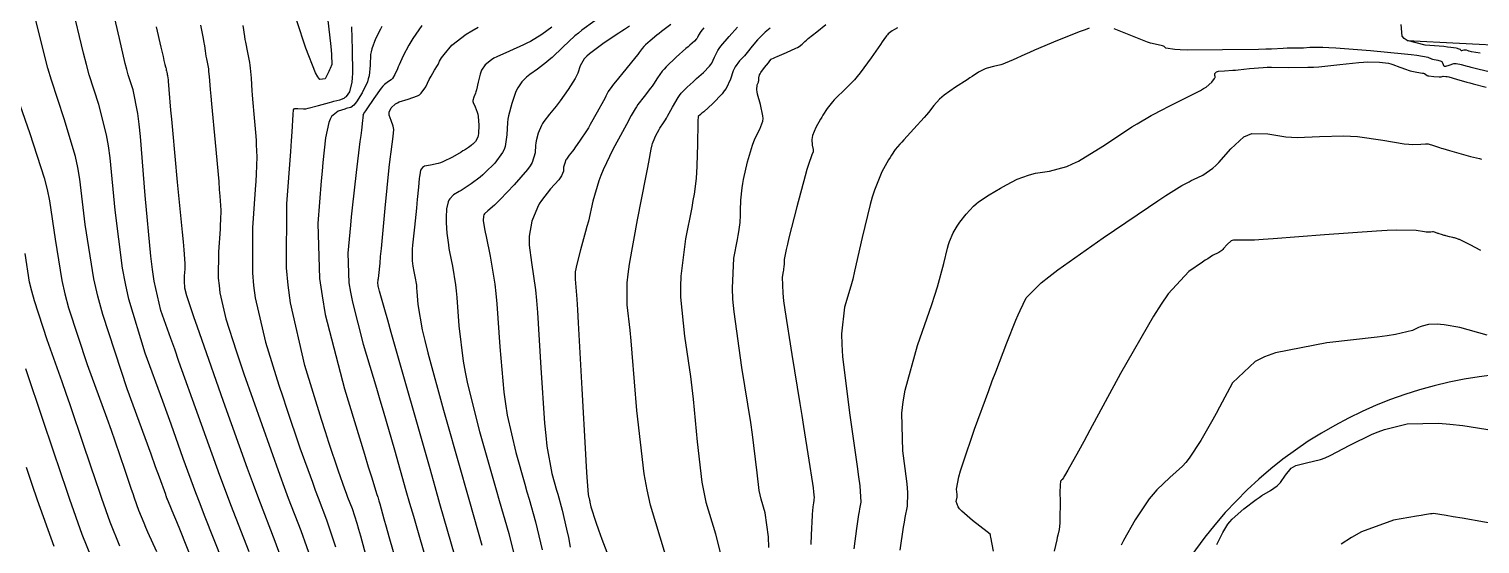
# Model space of a CAD drawing. Header units: metres. Extents: x 837475 to 838479, y 1189012 to 1191015.
# Drawn here: x 837626.7 to 837764.1, y 1190115.5 to 1190164.3 of the extents above; entities that cross this region are included whole.
import ezdxf

# ---------------------------------------------------------------- set-up
doc = ezdxf.new("R2010")
doc.units = ezdxf.units.M
doc.header["$LTSCALE"] = 0.3
for name, color, linetype in [('COTAS 10', 1, 'Continuous'), ('COTAS INT', 252, 'Continuous'), ('DRENAJE', 5, 'Continuous'), ('VIA2', 121, 'Continuous')]:
    doc.layers.add(name, color=color, linetype=linetype)

msp = doc.modelspace()

# ---------------------------------------------------------------- linework, layer by layer
at = {"layer": 'COTAS 10'}
for points in [[(837645.06, 1190113.78), (837643.29, 1190118.25), (837642.87, 1190119.35), (837642.47, 1190120.39), (837641.28, 1190123.63), (837640.12, 1190126.89), (837639.74, 1190127.94), (837639.33, 1190129.06), (837637.67, 1190133.63), (837636.13, 1190138.74), (837635.8, 1190140.2), (837635.51, 1190141.67), (837634.83, 1190147.16), (837634.35, 1190152.11), (837634.19, 1190153.24), (837634.01, 1190154.28), (837633.27, 1190157.16), (837632.37, 1190159.96), (837632.1, 1190160.95), (837631.82, 1190162.01), (837630.73, 1190166.62)], [(837658.87, 1190113.35), (837658.09, 1190116.29), (837657.91, 1190116.92), (837657.74, 1190117.48), (837657.29, 1190118.87), (837656.87, 1190119.96), (837656.73, 1190120.33), (837656.58, 1190120.73), (837655.97, 1190122.45), (837655.07, 1190125.15), (837654.74, 1190126.18), (837654.38, 1190127.32), (837652.8, 1190132.45), (837651.44, 1190138.39), (837651.22, 1190140.05), (837651.06, 1190141.71), (837651.08, 1190147.74), (837651.46, 1190152.72), (837651.53, 1190153.73), (837651.58, 1190154.56), (837651.67, 1190156.22), (837651.73, 1190156.66), (837651.78, 1190156.74), (837651.83, 1190156.79), (837652.14, 1190156.79), (837652.67, 1190156.74), (837652.87, 1190156.76), (837653.09, 1190156.8), (837654.09, 1190157.06), (837655.11, 1190157.36), (837655.34, 1190157.42), (837655.55, 1190157.48), (837656.11, 1190157.61), (837656.52, 1190157.77), (837656.62, 1190157.84), (837656.72, 1190157.93), (837657.05, 1190158.35), (837657.27, 1190159.27), (837657.3, 1190159.67), (837657.32, 1190160.14), (837657.3, 1190162.36), (837657.24, 1190164.51)], [(837680.25, 1190165.08), (837679.03, 1190164.19), (837678.7, 1190163.93), (837678.37, 1190163.66), (837677.24, 1190162.6), (837676.2, 1190161.61), (837675.93, 1190161.38), (837675.67, 1190161.16), (837674.82, 1190160.51), (837674.11, 1190160), (837673.94, 1190159.87), (837673.79, 1190159.74), (837673.33, 1190159.3), (837672.96, 1190158.73), (837672.85, 1190158.52), (837672.75, 1190158.29), (837672.38, 1190157.27), (837672.08, 1190156.1), (837672.03, 1190155.78), (837671.98, 1190155.46), (837671.93, 1190154.3), (837671.77, 1190153.18), (837671.66, 1190152.89), (837671.52, 1190152.6), (837670.79, 1190151.6), (837669.88, 1190150.71), (837669.64, 1190150.5), (837669.39, 1190150.29), (837668.54, 1190149.65), (837667.77, 1190149.15), (837667.59, 1190149.03), (837667.41, 1190148.92), (837666.88, 1190148.6), (837666.51, 1190148.24), (837666.43, 1190148.11), (837666.36, 1190147.96), (837666.2, 1190147.28), (837666.16, 1190146.45), (837666.16, 1190146.21), (837666.17, 1190145.95), (837666.24, 1190144.98), (837666.39, 1190143.88), (837666.44, 1190143.54), (837666.5, 1190143.2), (837666.78, 1190141.84), (837667.06, 1190140.1), (837667.13, 1190139.51), (837667.19, 1190138.88), (837667.38, 1190136.21), (837667.78, 1190132.87), (837667.97, 1190131.82), (837668.2, 1190130.7), (837669.34, 1190126.21), (837670.61, 1190121.77), (837670.91, 1190120.69), (837671.2, 1190119.67), (837672.1, 1190116.54), (837672.91, 1190113.36)], [(837696.87, 1190164.39), (837696.39, 1190164.01), (837695.93, 1190163.55), (837695.79, 1190163.41), (837695.66, 1190163.27), (837695.17, 1190162.68), (837694.68, 1190162.09), (837694.55, 1190161.93), (837694.42, 1190161.78), (837693.96, 1190161.28), (837693.56, 1190160.73), (837693.46, 1190160.55), (837693.37, 1190160.35), (837693.09, 1190159.57), (837692.69, 1190158.69), (837692.52, 1190158.44), (837692.33, 1190158.18), (837691.43, 1190157.25), (837690.57, 1190156.48), (837690.4, 1190156.33), (837690.27, 1190156.21), (837690.05, 1190156.01), (837690.04, 1190156), (837690.04, 1190155.99), (837690.04, 1190155.99), (837690.03, 1190155.98), (837690.02, 1190155.62), (837690.02, 1190155.4), (837690.01, 1190155.13), (837689.98, 1190153.7), (837689.94, 1190152.08), (837689.92, 1190151.68), (837689.91, 1190151.31), (837689.84, 1190150.15), (837689.65, 1190148.66), (837689.55, 1190148.08), (837689.44, 1190147.42), (837688.85, 1190144.43), (837688.41, 1190140.91), (837688.38, 1190139.92), (837688.38, 1190138.91), (837688.75, 1190135.23), (837689.31, 1190131.42), (837689.44, 1190130.34), (837689.57, 1190129.25), (837689.94, 1190125.23), (837690.39, 1190121.4), (837690.57, 1190120.44), (837690.77, 1190119.51), (837691.67, 1190116.51), (837692.48, 1190113.31)], [(837718.03, 1190114.86), (837717.76, 1190116.2), (837717.73, 1190116.33), (837717.72, 1190116.35), (837717.72, 1190116.38), (837717.72, 1190116.42), (837717.72, 1190116.44), (837717.71, 1190116.45), (837717.69, 1190116.48), (837717.42, 1190116.69), (837716.01, 1190117.78), (837715, 1190118.66), (837714.81, 1190118.87), (837714.67, 1190119.05), (837714.49, 1190119.57), (837714.56, 1190119.99), (837714.56, 1190120.11), (837714.56, 1190120.24), (837714.52, 1190120.73), (837714.73, 1190121.92), (837714.9, 1190122.48), (837715.1, 1190123.15), (837716.23, 1190126.43), (837717.56, 1190130.08), (837717.9, 1190130.99), (837718.22, 1190131.85), (837719.27, 1190134.59), (837720.14, 1190136.74), (837720.35, 1190137.23), (837720.54, 1190137.67), (837721.11, 1190138.86), (837722.52, 1190140.27), (837723.24, 1190140.85), (837724.1, 1190141.5), (837728.39, 1190144.53), (837732.71, 1190147.45), (837733.59, 1190148.04), (837734.33, 1190148.53), (837735.85, 1190149.49), (837736.54, 1190149.84), (837736.74, 1190149.95), (837736.96, 1190150.06), (837737.83, 1190150.48), (837738.8, 1190151.13), (837739.08, 1190151.39), (837739.37, 1190151.67), (837740.49, 1190152.96), (837741.73, 1190154.09), (837742.1, 1190154.27), (837742.49, 1190154.4), (837743.99, 1190154.38), (837745.71, 1190154.1), (837746.23, 1190154.07), (837746.77, 1190154.05), (837748.9, 1190154.12), (837751.19, 1190154.19), (837751.84, 1190154.16), (837752.49, 1190154.12), (837754.89, 1190153.79), (837756.92, 1190153.45), (837757.34, 1190153.4), (837757.7, 1190153.37), (837758.5, 1190153.39), (837758.92, 1190153.45), (837759.05, 1190153.45), (837759.18, 1190153.43), (837759.7, 1190153.29), (837760.26, 1190153.08), (837760.42, 1190153.03), (837760.58, 1190152.98), (837761.19, 1190152.79), (837761.87, 1190152.6), (837762.08, 1190152.54), (837762.31, 1190152.48), (837763.19, 1190152.25), (837764.03, 1190152.04), (837764.23, 1190151.99)], [(837626.38, 1190122.81), (837626.93, 1190121.22), (837627.44, 1190119.74), (837629, 1190115.35)]]:
    msp.add_lwpolyline(points, dxfattribs=at)
at = {"layer": 'COTAS INT'}
for points in [[(837642.76, 1190112.4), (837641, 1190116.78), (837640.66, 1190117.63), (837640.38, 1190118.32), (837639.89, 1190119.53), (837639.81, 1190119.7), (837639.79, 1190119.74), (837639.78, 1190119.78), (837639.73, 1190119.89), (837639.69, 1190119.99), (837639.68, 1190120.03), (837639.67, 1190120.07), (837639.61, 1190120.23), (837639.02, 1190121.88), (837638.66, 1190122.85), (837638.23, 1190124.04), (837635.97, 1190130.23), (837633.66, 1190137.27), (837633.19, 1190139), (837632.8, 1190140.64), (837631.99, 1190145.79), (837631.49, 1190150.08), (837631.29, 1190151.18), (837631.06, 1190152.25), (837630, 1190155.79), (837628.79, 1190159.46), (837628.45, 1190160.61), (837628.12, 1190161.82), (837626.94, 1190166.67)], [(837647.51, 1190114.8), (837645.78, 1190119.25), (837645.27, 1190120.61), (837644.74, 1190122.04), (837642.71, 1190127.66), (837640.87, 1190132.84), (837640.46, 1190133.99), (837640.1, 1190135.01), (837639.15, 1190137.66), (837638.51, 1190140.44), (837638.35, 1190141.55), (837638.2, 1190142.8), (837637.68, 1190148.54), (837637.21, 1190154.14), (837637.09, 1190155.3), (837636.96, 1190156.3), (837636.53, 1190158.54), (837636.07, 1190159.98), (837635.93, 1190160.49), (837635.78, 1190161.04), (837635.22, 1190163.41), (837634.67, 1190165.85)], [(837654.87, 1190165.93), (837655.22, 1190162.94), (837655.28, 1190162.35), (837655.32, 1190161.86), (837655.34, 1190160.94), (837655.19, 1190160.58), (837655.13, 1190160.44), (837655.06, 1190160.28), (837654.72, 1190159.58), (837654.2, 1190159.53), (837654.01, 1190159.78), (837653.8, 1190160.16), (837652.89, 1190162.5), (837652.03, 1190165.07)], [(837638.72, 1190164.53), (837639.15, 1190162.59), (837639.36, 1190161.7), (837639.4, 1190161.51), (837639.44, 1190161.34), (837639.54, 1190160.95), (837639.58, 1190160.74), (837639.6, 1190160.69), (837639.61, 1190160.65), (837639.64, 1190160.53), (837639.66, 1190160.43), (837639.67, 1190160.39), (837639.68, 1190160.36), (837639.71, 1190160.21), (837639.74, 1190160.06), (837639.75, 1190160.03), (837639.76, 1190160), (837639.79, 1190159.91), (837639.82, 1190159.66), (837639.83, 1190159.53), (837639.85, 1190159.37), (837639.91, 1190158.57), (837640.08, 1190156.63), (837640.16, 1190155.76), (837640.25, 1190154.74), (837640.71, 1190149.82), (837641.16, 1190145.07), (837641.25, 1190144.15), (837641.32, 1190143.4), (837641.43, 1190142.11), (837641.42, 1190141.83), (837641.42, 1190141.72), (837641.41, 1190141.58), (837641.36, 1190140.95), (837641.36, 1190140.21), (837641.38, 1190140.01), (837641.4, 1190139.8), (837641.57, 1190139.07), (837642.24, 1190137.1), (837642.59, 1190136.11), (837643, 1190134.93), (837645.06, 1190129.07), (837647.34, 1190122.72), (837647.89, 1190121.22), (837648.4, 1190119.84), (837649.95, 1190115.81), (837651.24, 1190112.29)], [(837642.91, 1190164.68), (837643.16, 1190163.41), (837643.23, 1190162.99), (837643.25, 1190162.86), (837643.27, 1190162.73), (837643.34, 1190162.24), (837643.41, 1190161.74), (837643.43, 1190161.61), (837643.46, 1190161.47), (837643.56, 1190161), (837643.65, 1190160.55), (837643.67, 1190160.42), (837643.68, 1190160.29), (837643.72, 1190159.82), (837643.82, 1190158.58), (837643.87, 1190157.96), (837643.94, 1190157.22), (837644.28, 1190153.55), (837644.63, 1190149.87), (837644.69, 1190149.11), (837644.74, 1190148.48), (837644.84, 1190147.15), (837644.81, 1190146.2), (837644.78, 1190145.8), (837644.76, 1190145.35), (837644.6, 1190143.21), (837644.59, 1190140.71), (837644.66, 1190140.02), (837644.75, 1190139.33), (837645.31, 1190136.86), (837646.29, 1190133.84), (837646.64, 1190132.8), (837647.02, 1190131.67), (837648.7, 1190126.86), (837650.42, 1190122.06), (837650.84, 1190120.93), (837651.22, 1190119.88), (837652.4, 1190116.83), (837653.47, 1190113.79)], [(837646.91, 1190164.64), (837647.06, 1190163.6), (837647.11, 1190163.32), (837647.16, 1190163.05), (837647.36, 1190162.08), (837647.55, 1190161.13), (837647.58, 1190160.87), (837647.62, 1190160.6), (837647.69, 1190159.64), (837647.76, 1190158.47), (837647.79, 1190158.08), (837647.83, 1190157.67), (837647.98, 1190155.91), (837648.14, 1190154.15), (837648.17, 1190153.74), (837648.19, 1190153.35), (837648.24, 1190152.19), (837648.19, 1190150.57), (837648.15, 1190149.89), (837648.1, 1190149.11), (837647.84, 1190145.47), (837647.83, 1190141.21), (837647.94, 1190140.03), (837648.09, 1190138.86), (837649.05, 1190134.66), (837650.33, 1190130.58), (837650.69, 1190129.49), (837651.04, 1190128.41), (837652.33, 1190124.66), (837653.5, 1190121.4), (837653.78, 1190120.63), (837654.05, 1190119.92), (837654.84, 1190117.85), (837655.69, 1190115.29)], [(837660.08, 1190164.54), (837659.94, 1190164.29), (837659.47, 1190163.38), (837659.13, 1190162.43), (837659.07, 1190162.16), (837659.02, 1190161.9), (837658.97, 1190160.9), (837658.88, 1190159.88), (837658.8, 1190159.6), (837658.71, 1190159.31), (837658.21, 1190158.27), (837657.67, 1190157.41), (837657.54, 1190157.25), (837657.44, 1190157.11), (837657.15, 1190156.88), (837656.84, 1190156.8), (837656.71, 1190156.77), (837656.58, 1190156.73), (837655.95, 1190156.54), (837655.32, 1190156.01), (837655.18, 1190155.76), (837655.05, 1190155.47), (837654.74, 1190154), (837654.49, 1190151.68), (837654.42, 1190150.84), (837654.33, 1190149.92), (837654.01, 1190145.88), (837654.18, 1190140.68), (837654.42, 1190139.03), (837654.73, 1190137.29), (837656.54, 1190130.24), (837658.43, 1190124.06), (837658.79, 1190122.86), (837659.09, 1190121.89), (837659.6, 1190120.24), (837659.66, 1190120.07), (837659.68, 1190120.03), (837659.69, 1190120), (837659.73, 1190119.89), (837659.78, 1190119.75), (837659.81, 1190119.63), (837659.89, 1190119.34), (837660.28, 1190117.94), (837660.5, 1190117.18), (837660.76, 1190116.25), (837662.11, 1190111.56)], [(837663.88, 1190164.64), (837663.02, 1190163.4), (837662.82, 1190163.08), (837662.64, 1190162.77), (837662.11, 1190161.76), (837661.72, 1190160.93), (837661.63, 1190160.73), (837661.55, 1190160.55), (837661.31, 1190160), (837661.1, 1190159.63), (837661.04, 1190159.55), (837660.97, 1190159.49), (837660.71, 1190159.35), (837660.33, 1190159.07), (837660.19, 1190158.91), (837660.03, 1190158.72), (837659.31, 1190157.74), (837658.65, 1190156.76), (837658.53, 1190156.57), (837658.43, 1190156.42), (837658.28, 1190156.16), (837658.3, 1190156.12), (837658.3, 1190156.1), (837658.3, 1190156.06), (837658.28, 1190155.98), (837658.28, 1190155.94), (837658.27, 1190155.89), (837658.25, 1190155.65), (837658.14, 1190154.72), (837658.08, 1190154.24), (837658.01, 1190153.65), (837657.66, 1190150.72), (837657.27, 1190147.37), (837657.18, 1190146.53), (837657.1, 1190145.72), (837656.86, 1190143.08), (837656.97, 1190140.29), (837657.11, 1190139.39), (837657.29, 1190138.43), (837658.31, 1190134.47), (837659.57, 1190130.3), (837659.9, 1190129.21), (837660.21, 1190128.14), (837661.27, 1190124.47), (837662.37, 1190120.61), (837662.71, 1190119.42), (837663.07, 1190118.18), (837664.49, 1190113.22)], [(837667.02, 1190114.33), (837665.58, 1190119.36), (837665.13, 1190120.96), (837664.65, 1190122.65), (837660.97, 1190135.56), (837660.64, 1190136.75), (837660.36, 1190137.73), (837659.85, 1190139.5), (837659.75, 1190139.86), (837659.74, 1190139.94), (837659.73, 1190140.03), (837659.71, 1190140.28), (837659.74, 1190140.52), (837659.74, 1190140.59), (837659.75, 1190140.67), (837659.79, 1190140.98), (837659.91, 1190142.15), (837659.97, 1190142.77), (837660.04, 1190143.53), (837660.41, 1190147.33), (837660.79, 1190151.21), (837660.88, 1190152), (837660.95, 1190152.68), (837661.15, 1190154.14), (837661.21, 1190154.78), (837661.2, 1190154.95), (837661.17, 1190155.11), (837660.97, 1190155.66), (837660.79, 1190156.16), (837660.79, 1190156.29), (837660.79, 1190156.42), (837660.96, 1190156.85), (837661.38, 1190157.22), (837661.55, 1190157.31), (837661.73, 1190157.4), (837662.59, 1190157.65), (837663.46, 1190157.97), (837663.65, 1190158.09), (837663.82, 1190158.23), (837664.26, 1190158.84), (837664.57, 1190159.52), (837664.66, 1190159.69), (837664.74, 1190159.85), (837665.08, 1190160.4), (837665.35, 1190160.84), (837665.41, 1190160.94), (837665.45, 1190161.02), (837665.54, 1190161.25), (837665.73, 1190161.59), (837665.85, 1190161.74), (837665.99, 1190161.91), (837666.72, 1190162.77), (837668.07, 1190163.83), (837668.6, 1190164.15), (837669.2, 1190164.47)], [(837676.17, 1190164.47), (837675.23, 1190163.79), (837674.16, 1190163.14), (837673.83, 1190162.97), (837673.49, 1190162.8), (837672.17, 1190162.22), (837670.96, 1190161.68), (837670.7, 1190161.54), (837670.47, 1190161.4), (837669.87, 1190160.93), (837669.53, 1190160.4), (837669.45, 1190160.23), (837669.38, 1190160.04), (837669.19, 1190159.27), (837669.05, 1190158.54), (837669, 1190158.37), (837668.96, 1190158.23), (837668.79, 1190157.85), (837668.7, 1190157.55), (837668.71, 1190157.45), (837668.73, 1190157.35), (837668.91, 1190156.95), (837669.12, 1190156.42), (837669.17, 1190156.23), (837669.2, 1190156.04), (837669.27, 1190155.2), (837669.23, 1190154.4), (837669.2, 1190154.22), (837669.16, 1190154.06), (837668.95, 1190153.66), (837668.69, 1190153.4), (837668.62, 1190153.34), (837668.55, 1190153.28), (837668.3, 1190153.09), (837667.91, 1190152.85), (837667.76, 1190152.76), (837667.58, 1190152.66), (837666.76, 1190152.18), (837665.86, 1190151.73), (837665.63, 1190151.64), (837665.41, 1190151.57), (837664.68, 1190151.42), (837664.13, 1190151.31), (837664.02, 1190151.26), (837663.93, 1190151.21), (837663.74, 1190150.94), (837663.67, 1190150.5), (837663.65, 1190150.34), (837663.63, 1190150.16), (837663.54, 1190149.33), (837663.43, 1190148.18), (837663.39, 1190147.79), (837663.35, 1190147.36), (837663.16, 1190145.55), (837663, 1190143.83), (837662.97, 1190143.47), (837662.95, 1190143.14), (837662.95, 1190142.36), (837663.03, 1190141.84), (837663.05, 1190141.68), (837663.08, 1190141.51), (837663.21, 1190140.87), (837663.35, 1190140.05), (837663.38, 1190139.77), (837663.41, 1190139.47), (837663.5, 1190138.21), (837663.91, 1190135.82), (837664.15, 1190134.81), (837664.44, 1190133.65), (837665.92, 1190128.21), (837667.59, 1190122.34), (837668, 1190120.91), (837668.38, 1190119.57), (837669.56, 1190115.44)], [(837683.55, 1190164.59), (837683.06, 1190164.26), (837682.82, 1190164.11), (837682.54, 1190163.92), (837681.14, 1190162.99), (837679.76, 1190161.97), (837679.49, 1190161.73), (837679.26, 1190161.5), (837678.87, 1190160.81), (837678.64, 1190160.12), (837678.53, 1190159.88), (837678.4, 1190159.63), (837677.74, 1190158.58), (837676.97, 1190157.5), (837676.77, 1190157.24), (837676.58, 1190156.99), (837675.95, 1190156.23), (837675.42, 1190155.56), (837675.3, 1190155.36), (837675.19, 1190155.17), (837674.89, 1190154.44), (837674.7, 1190153.71), (837674.67, 1190153.5), (837674.64, 1190153.3), (837674.6, 1190152.57), (837674.31, 1190151.66), (837674.12, 1190151.34), (837673.88, 1190151), (837672.62, 1190149.54), (837671.28, 1190148.16), (837670.99, 1190147.88), (837670.74, 1190147.64), (837670.11, 1190147.1), (837669.8, 1190146.8), (837669.75, 1190146.71), (837669.71, 1190146.6), (837669.67, 1190146.19), (837669.8, 1190145.4), (837669.87, 1190145.06), (837669.95, 1190144.66), (837670.35, 1190142.81), (837670.78, 1190140.15), (837670.88, 1190139.26), (837670.98, 1190138.29), (837671.26, 1190134.22), (837671.64, 1190129.93), (837671.79, 1190128.83), (837671.96, 1190127.76), (837672.76, 1190124.22), (837673.62, 1190121.2), (837673.83, 1190120.47), (837674.03, 1190119.78), (837674.64, 1190117.65), (837675.27, 1190115)], [(837687.46, 1190164.73), (837686.56, 1190164.06), (837686.34, 1190163.89), (837686.14, 1190163.73), (837685.51, 1190163.2), (837685.06, 1190162.8), (837684.97, 1190162.71), (837684.9, 1190162.64), (837684.75, 1190162.46), (837684.47, 1190162.1), (837684.32, 1190161.9), (837684.13, 1190161.67), (837683.18, 1190160.51), (837682.22, 1190159.32), (837682.02, 1190159.08), (837681.86, 1190158.86), (837681.53, 1190158.39), (837681.3, 1190157.94), (837681.19, 1190157.74), (837681.07, 1190157.52), (837680.48, 1190156.44), (837679.81, 1190155.26), (837679.64, 1190154.96), (837679.47, 1190154.68), (837678.88, 1190153.77), (837678.37, 1190153.05), (837678.26, 1190152.89), (837678.15, 1190152.75), (837677.84, 1190152.36), (837677.62, 1190152.08), (837677.57, 1190152), (837677.52, 1190151.92), (837677.4, 1190151.62), (837677.32, 1190151.31), (837677.3, 1190151.23), (837677.29, 1190151.14), (837677.28, 1190150.84), (837677.09, 1190150.4), (837676.97, 1190150.22), (837676.83, 1190150.03), (837676.05, 1190149.16), (837675.19, 1190148.07), (837674.99, 1190147.75), (837674.81, 1190147.41), (837674.3, 1190146.12), (837674.05, 1190144.68), (837674.03, 1190144.26), (837674.04, 1190143.83), (837674.27, 1190142.19), (837674.63, 1190139.62), (837674.73, 1190138.6), (837674.82, 1190137.46), (837675.15, 1190132.22), (837675.5, 1190126.99), (837675.61, 1190125.83), (837675.72, 1190124.82), (837676.19, 1190122.22), (837676.64, 1190120.63), (837676.75, 1190120.25), (837677.17, 1190118.76), (837677.58, 1190116.96), (837677.75, 1190116.16), (837677.93, 1190115.24)], [(837690.58, 1190164.41), (837690.43, 1190164.23), (837690.31, 1190164.07), (837690.08, 1190163.71), (837689.98, 1190163.5), (837689.95, 1190163.44), (837689.9, 1190163.38), (837689.68, 1190163.16), (837689.26, 1190162.79), (837689.09, 1190162.63), (837688.89, 1190162.46), (837687.96, 1190161.63), (837687.01, 1190160.74), (837686.81, 1190160.52), (837686.63, 1190160.32), (837686.18, 1190159.68), (837685.81, 1190159.08), (837685.68, 1190158.89), (837685.54, 1190158.7), (837684.94, 1190157.93), (837684.33, 1190157.15), (837684.19, 1190156.95), (837684.06, 1190156.76), (837683.69, 1190156.11), (837683.24, 1190155.26), (837683.07, 1190154.93), (837682.87, 1190154.56), (837681.97, 1190152.9), (837681.04, 1190150.98), (837680.83, 1190150.45), (837680.63, 1190149.92), (837680.08, 1190148), (837679.64, 1190146.12), (837679.51, 1190145.62), (837679.38, 1190145.12), (837678.89, 1190143.39), (837678.51, 1190141.93), (837678.45, 1190141.61), (837678.4, 1190141.33), (837678.39, 1190140.61), (837678.55, 1190138.73), (837678.62, 1190137.71), (837678.69, 1190136.48), (837679.03, 1190130.23), (837679.36, 1190124.04), (837679.43, 1190122.84), (837679.49, 1190121.87), (837679.61, 1190120.23), (837679.65, 1190120.06), (837679.67, 1190120.02), (837679.68, 1190119.99), (837679.71, 1190119.87), (837679.75, 1190119.69), (837679.77, 1190119.6), (837679.79, 1190119.51), (837679.87, 1190119.05), (837680.34, 1190117.6), (837680.61, 1190116.88), (837680.93, 1190116.01), (837682.55, 1190111.73)], [(837686.95, 1190114.53), (837685.53, 1190119.23), (837685.22, 1190120.68), (837684.94, 1190122.19), (837684.23, 1190128.19), (837683.8, 1190133.63), (837683.69, 1190134.79), (837683.6, 1190135.8), (837683.31, 1190138.19), (837683.32, 1190140.29), (837683.41, 1190141.11), (837683.53, 1190142.04), (837684.29, 1190146.25), (837685.09, 1190150.25), (837685.25, 1190151.05), (837685.37, 1190151.71), (837685.59, 1190152.94), (837685.67, 1190153.35), (837685.72, 1190153.48), (837685.77, 1190153.62), (837686.04, 1190154.22), (837686.34, 1190154.79), (837686.41, 1190154.92), (837686.48, 1190155.03), (837686.69, 1190155.34), (837686.94, 1190155.72), (837687.04, 1190155.88), (837687.14, 1190156.06), (837687.61, 1190156.91), (837688.14, 1190157.81), (837688.29, 1190158.02), (837688.44, 1190158.22), (837688.99, 1190158.81), (837689.56, 1190159.31), (837689.72, 1190159.46), (837689.9, 1190159.61), (837690.54, 1190160.19), (837691.11, 1190160.78), (837691.23, 1190160.94), (837691.34, 1190161.09), (837691.59, 1190161.64), (837691.89, 1190162.26), (837692.03, 1190162.47), (837692.19, 1190162.69), (837692.98, 1190163.61), (837693.78, 1190164.49)], [(837696.75, 1190115.23), (837696.71, 1190116.23), (837696.39, 1190118.49), (837696, 1190119.79), (837695.91, 1190120.19), (837695.83, 1190120.61), (837695.64, 1190122.27), (837695.33, 1190124.88), (837695.19, 1190125.9), (837695.02, 1190127.05), (837694.18, 1190132.27), (837693.45, 1190137.54), (837693.34, 1190138.72), (837693.28, 1190139.78), (837693.42, 1190142.62), (837693.77, 1190144.38), (837693.83, 1190144.77), (837693.89, 1190145.11), (837694.01, 1190145.99), (837694.04, 1190146.68), (837694.05, 1190146.9), (837694.06, 1190147.13), (837694.09, 1190148.09), (837694.2, 1190149.28), (837694.26, 1190149.67), (837694.33, 1190150.07), (837694.72, 1190151.73), (837695.18, 1190153.3), (837695.31, 1190153.66), (837695.43, 1190153.98), (837695.88, 1190154.84), (837696.17, 1190155.58), (837696.19, 1190155.83), (837696.18, 1190156.08), (837695.95, 1190157.15), (837695.67, 1190158.15), (837695.62, 1190158.37), (837695.6, 1190158.55), (837695.64, 1190159.01), (837695.75, 1190159.28), (837695.77, 1190159.35), (837695.78, 1190159.43), (837695.8, 1190159.67), (837695.86, 1190159.97), (837695.92, 1190160.07), (837695.98, 1190160.18), (837696.33, 1190160.67), (837696.69, 1190161.11), (837696.76, 1190161.21), (837696.83, 1190161.28), (837696.97, 1190161.44), (837697.23, 1190161.57), (837697.37, 1190161.64), (837697.54, 1190161.71), (837698.41, 1190162.09), (837699.28, 1190162.48), (837699.45, 1190162.57), (837699.6, 1190162.65), (837699.88, 1190162.86), (837700.15, 1190163.14), (837700.29, 1190163.26), (837700.45, 1190163.4), (837701.27, 1190164.05), (837702.12, 1190164.72)], [(837708.93, 1190164.41), (837708.65, 1190164.26), (837708.43, 1190164.13), (837708.03, 1190163.86), (837707.96, 1190163.76), (837707.95, 1190163.74), (837707.93, 1190163.72), (837707.87, 1190163.65), (837707.62, 1190163.3), (837707.48, 1190163.1), (837707.31, 1190162.85), (837706.43, 1190161.58), (837705.39, 1190160.16), (837705.11, 1190159.82), (837704.84, 1190159.5), (837703.91, 1190158.56), (837703.1, 1190157.8), (837702.92, 1190157.61), (837702.75, 1190157.42), (837702.25, 1190156.79), (837701.85, 1190156.16), (837701.74, 1190155.97), (837701.62, 1190155.77), (837701.2, 1190154.98), (837700.88, 1190154.21), (837700.84, 1190154.03), (837700.81, 1190153.85), (837700.85, 1190153.31), (837700.94, 1190152.89), (837700.94, 1190152.79), (837700.93, 1190152.69), (837700.82, 1190152.4), (837700.5, 1190151.49), (837700.35, 1190151), (837700.19, 1190150.42), (837699.4, 1190147.48), (837698.64, 1190144.52), (837698.5, 1190143.93), (837698.38, 1190143.43), (837698.19, 1190142.47), (837698.19, 1190142.18), (837698.18, 1190142.11), (837698.18, 1190142.04), (837698.17, 1190141.83), (837698.13, 1190141.56), (837698.12, 1190141.46), (837698.1, 1190141.34), (837697.99, 1190140.8), (837698.05, 1190139.3), (837698.14, 1190138.57), (837698.25, 1190137.71), (837698.91, 1190133.48), (837699.68, 1190128.84), (837699.86, 1190127.72), (837700.03, 1190126.68), (837700.53, 1190123.48), (837700.86, 1190121.28), (837700.92, 1190120.85), (837700.97, 1190120.5), (837701.04, 1190119.91), (837701.01, 1190119.79), (837701.01, 1190119.74), (837701, 1190119.68), (837700.96, 1190119.43), (837700.91, 1190119.06), (837700.9, 1190118.94), (837700.88, 1190118.81), (837700.83, 1190118.25), (837700.74, 1190116.42), (837700.7, 1190115.5)], [(837727.09, 1190164.38), (837726.69, 1190164.24), (837726.23, 1190164.07), (837724.09, 1190163.22), (837721.9, 1190162.3), (837721.42, 1190162.09), (837720.99, 1190161.9), (837719.87, 1190161.39), (837719.11, 1190161.06), (837718.91, 1190160.99), (837718.71, 1190160.93), (837718.02, 1190160.76), (837717.4, 1190160.61), (837717.24, 1190160.55), (837717.09, 1190160.49), (837716.6, 1190160.22), (837715.99, 1190159.81), (837715.77, 1190159.67), (837715.52, 1190159.5), (837714.42, 1190158.79), (837713.35, 1190158.04), (837713.11, 1190157.85), (837712.9, 1190157.66), (837712.37, 1190157.07), (837711.86, 1190156.41), (837711.67, 1190156.18), (837711.45, 1190155.93), (837710.48, 1190154.85), (837709.53, 1190153.82), (837709.32, 1190153.59), (837709.14, 1190153.39), (837708.71, 1190152.89), (837708.35, 1190152.37), (837708.22, 1190152.15), (837708.08, 1190151.91), (837707.45, 1190150.79), (837706.73, 1190149.04), (837706.52, 1190148.4), (837706.32, 1190147.69), (837705.58, 1190144.56), (837704.86, 1190141.38), (837704.68, 1190140.63), (837704.49, 1190139.95), (837703.89, 1190137.96), (837703.61, 1190135.46), (837703.64, 1190134.45), (837703.71, 1190133.3), (837704.37, 1190127.98), (837705.11, 1190122.89), (837705.24, 1190121.89), (837705.35, 1190121.06), (837705.46, 1190119.52), (837705.33, 1190118.89), (837705.29, 1190118.63), (837705.24, 1190118.34), (837705.04, 1190117), (837704.79, 1190115.08)], [(837764.96, 1190160.26), (837764, 1190160.47), (837763.26, 1190160.67), (837763.08, 1190160.72), (837762.9, 1190160.76), (837762.33, 1190160.93), (837761.84, 1190161.01), (837761.71, 1190161.01), (837761.58, 1190161), (837761.15, 1190160.86), (837760.82, 1190160.75), (837760.76, 1190160.75), (837760.71, 1190160.76), (837760.62, 1190160.93), (837760.55, 1190161.14), (837760.5, 1190161.19), (837760.44, 1190161.23), (837760.13, 1190161.32), (837759.74, 1190161.4), (837759.64, 1190161.42), (837759.54, 1190161.46), (837759.18, 1190161.6), (837758.12, 1190161.8), (837757.58, 1190161.87), (837756.94, 1190161.94), (837753.72, 1190162.24), (837750.45, 1190162.49), (837749.78, 1190162.53), (837749.2, 1190162.55), (837747.96, 1190162.56), (837747.38, 1190162.5), (837747.22, 1190162.49), (837747.07, 1190162.48), (837746.54, 1190162.48), (837746.06, 1190162.49), (837745.94, 1190162.48), (837745.82, 1190162.48), (837745.45, 1190162.45), (837744.36, 1190162.4), (837743.8, 1190162.39), (837743.12, 1190162.38), (837739.71, 1190162.33), (837736.36, 1190162.32), (837735.71, 1190162.34), (837735.19, 1190162.36), (837734.33, 1190162.5), (837734.18, 1190162.65), (837734.11, 1190162.69), (837734.02, 1190162.72), (837733.61, 1190162.8), (837732.89, 1190162.98), (837732.61, 1190163.07), (837732.29, 1190163.19), (837730.87, 1190163.76), (837729.43, 1190164.31)], [(837764.11, 1190162.01), (837763.3, 1190162.15), (837763.08, 1190162.21), (837763.02, 1190162.22), (837762.97, 1190162.24), (837762.8, 1190162.29), (837762.65, 1190162.31), (837762.61, 1190162.31), (837762.57, 1190162.31), (837762.44, 1190162.27), (837762.34, 1190162.23), (837762.32, 1190162.23), (837762.31, 1190162.24), (837762.28, 1190162.29), (837762.26, 1190162.35), (837762.24, 1190162.37), (837762.22, 1190162.38), (837762.13, 1190162.41), (837762.01, 1190162.43), (837761.95, 1190162.45), (837761.84, 1190162.49), (837761.32, 1190162.57), (837761.03, 1190162.6), (837760.68, 1190162.64), (837758.89, 1190162.79), (837757.2, 1190163.21), (837756.92, 1190163.4), (837756.71, 1190163.63), (837756.63, 1190164.75)], [(837709.17, 1190114.95), (837709.5, 1190117.14), (837709.58, 1190117.62), (837709.66, 1190118.05), (837709.87, 1190119.13), (837709.91, 1190120.37), (837709.88, 1190120.9), (837709.82, 1190121.5), (837709.44, 1190124.36), (837709.34, 1190127.94), (837709.46, 1190129), (837709.64, 1190130.1), (837710.82, 1190134.33), (837712.18, 1190138.23), (837712.47, 1190139.11), (837712.72, 1190139.91), (837713.31, 1190142.11), (837713.66, 1190143.56), (837713.75, 1190143.89), (837713.84, 1190144.19), (837714.18, 1190145), (837714.57, 1190145.65), (837714.7, 1190145.84), (837714.84, 1190146.03), (837715.41, 1190146.78), (837716.12, 1190147.54), (837716.36, 1190147.74), (837716.6, 1190147.94), (837717.61, 1190148.62), (837718.68, 1190149.25), (837718.97, 1190149.41), (837719.25, 1190149.56), (837720.25, 1190150.08), (837721.32, 1190150.48), (837721.64, 1190150.57), (837721.98, 1190150.65), (837723.32, 1190150.85), (837724.97, 1190151.29), (837725.5, 1190151.53), (837726.06, 1190151.81), (837728.38, 1190153.21), (837730.61, 1190154.71), (837731.13, 1190155.04), (837731.61, 1190155.34), (837732.95, 1190156.12), (837734.11, 1190156.73), (837734.47, 1190156.91), (837734.84, 1190157.09), (837736.31, 1190157.81), (837737.63, 1190158.5), (837737.91, 1190158.66), (837738.15, 1190158.81), (837738.7, 1190159.28), (837738.94, 1190159.61), (837738.98, 1190159.67), (837739.01, 1190159.73), (837739.02, 1190159.83), (837738.98, 1190159.89), (837738.98, 1190159.92), (837738.98, 1190159.95), (837738.99, 1190160.11), (837739.14, 1190160.26), (837739.23, 1190160.29), (837739.34, 1190160.32), (837739.9, 1190160.36), (837740.68, 1190160.4), (837740.93, 1190160.42), (837741.19, 1190160.44), (837742.26, 1190160.56), (837743.54, 1190160.66), (837743.93, 1190160.68), (837744.35, 1190160.69), (837745.99, 1190160.67), (837747.8, 1190160.68), (837748.31, 1190160.71), (837748.84, 1190160.74), (837750.82, 1190160.94), (837752.62, 1190161.13), (837753.05, 1190161.16), (837753.44, 1190161.19), (837754.57, 1190161.17), (837755.43, 1190161.06), (837755.64, 1190161.01), (837755.85, 1190160.96), (837756.51, 1190160.71), (837757.13, 1190160.46), (837757.3, 1190160.41), (837757.47, 1190160.36), (837758.12, 1190160.23), (837758.65, 1190160.14), (837758.75, 1190160.12), (837758.83, 1190160.09), (837758.96, 1190160), (837759.08, 1190159.92), (837759.15, 1190159.89), (837759.24, 1190159.88), (837759.71, 1190159.82), (837760.21, 1190159.79), (837760.31, 1190159.79), (837760.4, 1190159.79), (837760.61, 1190159.83), (837760.87, 1190159.82), (837760.99, 1190159.8), (837761.14, 1190159.77), (837761.87, 1190159.57), (837762.84, 1190159.29), (837763.14, 1190159.21), (837763.45, 1190159.12), (837764.69, 1190158.8)], [(837625.31, 1190158.5), (837626.74, 1190154.41), (837628.1, 1190150.22), (837628.38, 1190149.12), (837628.62, 1190148.05), (837629.14, 1190144.41), (837629.76, 1190140.49), (837630.06, 1190139.24), (837630.41, 1190137.92), (837632.18, 1190132.55), (837634.02, 1190127.47), (837634.43, 1190126.33), (837634.79, 1190125.3), (837635.74, 1190122.55), (837636.35, 1190120.75), (837636.49, 1190120.33), (837636.63, 1190119.93), (837637.05, 1190118.75), (837637.53, 1190117.56), (837637.7, 1190117.15), (837637.9, 1190116.71), (837638.75, 1190114.84)], [(837764.16, 1190143.35), (837763.65, 1190143.61), (837763.23, 1190143.83), (837762.4, 1190144.25), (837762.16, 1190144.37), (837762.1, 1190144.39), (837762.04, 1190144.41), (837761.86, 1190144.47), (837761.67, 1190144.52), (837761.6, 1190144.54), (837761.53, 1190144.56), (837761.21, 1190144.64), (837760.87, 1190144.73), (837760.79, 1190144.75), (837760.71, 1190144.77), (837760.45, 1190144.85), (837760.22, 1190144.92), (837760.16, 1190144.94), (837760.1, 1190144.96), (837759.89, 1190145.03), (837759.69, 1190145.09), (837759.64, 1190145.09), (837759.59, 1190145.1), (837759.43, 1190145.07), (837759.13, 1190145.06), (837758.99, 1190145.08), (837758.83, 1190145.1), (837758.06, 1190145.23), (837756.17, 1190145.26), (837755.3, 1190145.23), (837754.28, 1190145.18), (837749.35, 1190144.81), (837744.51, 1190144.43), (837743.54, 1190144.37), (837742.74, 1190144.33), (837741.2, 1190144.32), (837740.75, 1190144.33), (837740.63, 1190144.29), (837740.52, 1190144.24), (837740.15, 1190143.9), (837739.81, 1190143.51), (837739.72, 1190143.42), (837739.64, 1190143.35), (837739.35, 1190143.15), (837739.09, 1190143.02), (837739.02, 1190142.99), (837738.96, 1190142.96), (837738.75, 1190142.85), (837738.3, 1190142.56), (837738.07, 1190142.42), (837737.81, 1190142.24), (837736.51, 1190141.36), (837734.56, 1190139.23), (837733.89, 1190138.26), (837733.16, 1190137.13), (837730.03, 1190131.69), (837727.14, 1190126.33), (837726.56, 1190125.25), (837726.06, 1190124.35), (837725.07, 1190122.55), (837724.75, 1190122.01), (837724.68, 1190121.9), (837724.63, 1190121.82), (837724.51, 1190121.66), (837724.46, 1190121.61), (837724.44, 1190121.59), (837724.43, 1190121.57), (837724.37, 1190121.49), (837724.32, 1190121.11), (837724.32, 1190120.9), (837724.31, 1190120.65), (837724.32, 1190119.39), (837724.31, 1190118.07), (837724.3, 1190117.78), (837724.29, 1190117.53), (837724.22, 1190116.93), (837724.1, 1190116.38), (837724.05, 1190116.17), (837724, 1190115.94), (837723.77, 1190114.88)], [(837635.28, 1190115.34), (837634.36, 1190117.62), (837633.57, 1190119.87), (837633.3, 1190120.62), (837633.02, 1190121.44), (837631.87, 1190124.87), (837630.57, 1190128.73), (837630.19, 1190129.81), (837629.81, 1190130.9), (837628.38, 1190134.87), (837627.17, 1190138.57), (837626.92, 1190139.48), (837626.72, 1190140.34), (837626.29, 1190143.04)], [(837764.76, 1190135.32), (837762.19, 1190136.05), (837760.69, 1190136.29), (837760.35, 1190136.32), (837760.05, 1190136.35), (837759.22, 1190136.33), (837758.61, 1190136.18), (837758.44, 1190136.12), (837758.28, 1190136.06), (837757.69, 1190135.76), (837756.1, 1190135.38), (837755.3, 1190135.26), (837754.34, 1190135.13), (837749.6, 1190134.59), (837744.73, 1190133.66), (837743.69, 1190133.27), (837742.79, 1190132.84), (837740.65, 1190130.8), (837739.43, 1190128.5), (837739.11, 1190127.91), (837738.78, 1190127.32), (837737.66, 1190125.35), (837736.54, 1190123.67), (837736.22, 1190123.27), (837735.9, 1190122.91), (837734.72, 1190121.83), (837733.48, 1190120.69), (837733.13, 1190120.27), (837732.77, 1190119.82), (837731.42, 1190117.85), (837730.32, 1190115.88), (837730.11, 1190115.42)], [(837626.34, 1190132.15), (837628, 1190127.19), (837629.7, 1190122.12), (837630.11, 1190120.92), (837630.5, 1190119.8), (837631.68, 1190116.49), (837632.96, 1190113.28)], [(837739.17, 1190115.49), (837739.72, 1190116.62), (837740.2, 1190117.42), (837740.4, 1190117.66), (837740.63, 1190117.9), (837741.72, 1190118.87), (837742.89, 1190119.76), (837743.17, 1190119.96), (837743.44, 1190120.14), (837744.25, 1190120.62), (837744.89, 1190121.05), (837745.05, 1190121.2), (837745.2, 1190121.37), (837745.67, 1190122.07), (837746.22, 1190122.73), (837746.43, 1190122.86), (837746.66, 1190122.98), (837747.66, 1190123.22), (837749, 1190123.55), (837749.43, 1190123.72), (837749.89, 1190123.92), (837751.78, 1190124.91), (837753.87, 1190125.95), (837754.46, 1190126.18), (837755.05, 1190126.38), (837757.21, 1190126.92), (837760.16, 1190126.99), (837761.25, 1190126.9), (837762.46, 1190126.77), (837767.79, 1190125.91)], [(837766.65, 1190117.24), (837762.39, 1190117.99), (837761.56, 1190118.13), (837760.88, 1190118.24), (837759.7, 1190118.42), (837759.55, 1190118.4), (837759.51, 1190118.4), (837759.49, 1190118.4), (837759.42, 1190118.39), (837758.85, 1190118.3), (837758.51, 1190118.24), (837758.09, 1190118.17), (837755.89, 1190117.8), (837752.87, 1190116.69), (837751.93, 1190116.16), (837750.94, 1190115.52)]]:
    msp.add_lwpolyline(points, dxfattribs=at)
at = {"layer": 'DRENAJE'}
msp.add_line((837757.2, 1190163.21), (837773.92, 1190162.37), dxfattribs=at)
at = {"layer": 'VIA2'}
msp.add_arc((837769.71, 1190091.78), 40, 70.755, 205.3609, dxfattribs=at)

doc.saveas('drawing.dxf')
